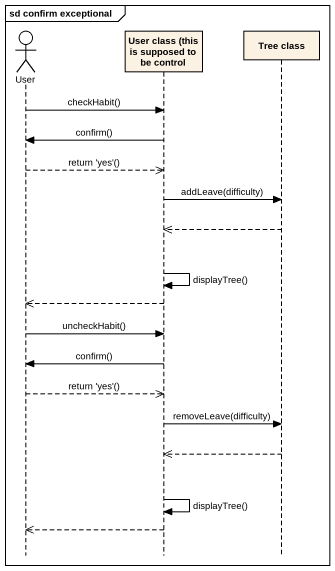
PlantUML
@startuml
mainframe sd confirm exceptional
hide footbox
actor User
participant "User class (this is supposed to be control" as User_class_this_is_supposed
participant "Tree class" as Tree_class

User -> User_class_this_is_supposed : checkHabit()
User_class_this_is_supposed -> User : confirm()
User -->> User_class_this_is_supposed : return 'yes'()
User_class_this_is_supposed -> Tree_class : addLeave(difficulty)
Tree_class -->> User_class_this_is_supposed
User_class_this_is_supposed -> User_class_this_is_supposed : displayTree()
User_class_this_is_supposed -->> User
User -> User_class_this_is_supposed : uncheckHabit()
User_class_this_is_supposed -> User : confirm()
User -->> User_class_this_is_supposed : return 'yes'()
User_class_this_is_supposed -> Tree_class : removeLeave(difficulty)
Tree_class -->> User_class_this_is_supposed
User_class_this_is_supposed -> User_class_this_is_supposed : displayTree()
User_class_this_is_supposed -->> User
@enduml
